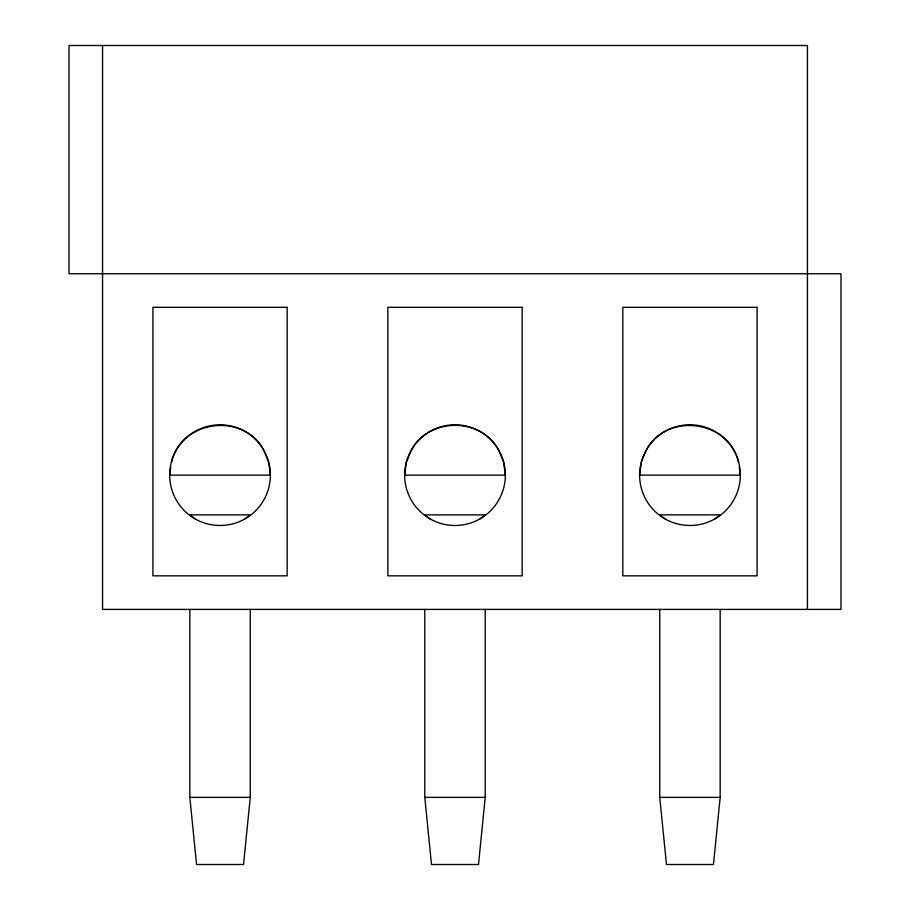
<?xml version="1.0" encoding="UTF-8"?>
<svg xmlns="http://www.w3.org/2000/svg" width="910" height="910" viewBox="0 0 910 910"><rect width="100%" height="100%" fill="white"/><g stroke="black" fill="none" stroke-linecap="round" stroke-linejoin="round"><path stroke-width="1.36" d="M250.25 609.404L250.25 797.365L243.539 864.5L196.549 864.5L189.837 797.365L189.837 609.404M485.212 609.404L485.212 797.365L478.501 864.5L431.499 864.5L424.788 797.365L424.788 609.404M720.163 609.404L720.163 797.365L713.451 864.5L666.461 864.5L659.75 797.365L659.75 609.404M170.727 467.319L169.692 475.134L270.384 475.134L268.848 463.406M641.152 463.406L639.616 475.134L740.308 475.134L739.273 467.319M171.41 462.109C180.908 420.101 243.596 411.855 263.638 449.961M410.899 451.178L406.372 462.109L404.654 475.134L505.346 475.134L503.628 462.109L499.101 451.178M641.322 462.109L645.85 451.178M411.4 449.961C429.031 417.178 480.969 417.178 498.6 449.961M646.362 449.961C666.404 411.855 729.092 420.101 738.59 462.109M245.211 518.745L250.25 514.878L189.837 514.878L194.865 518.745A50.346 50.346 0 0 0 270.384 475.134A50.346 50.346 0 0 0 194.865 431.533A50.346 50.346 0 0 0 194.865 518.745M480.173 518.745L485.212 514.878L424.788 514.878L429.827 518.745A50.346 50.346 0 0 0 505.346 475.134A50.346 50.346 0 0 0 429.827 431.533A50.346 50.346 0 0 0 429.827 518.745M715.135 518.745L720.163 514.878L659.75 514.878L664.789 518.745A50.346 50.346 0 0 0 740.308 475.134A50.346 50.346 0 0 0 664.789 431.533A50.346 50.346 0 0 0 664.789 518.745M189.837 797.365L250.25 797.365M424.788 797.365L485.212 797.365M659.75 797.365L720.163 797.365M264.15 451.178L268.677 462.109M807.443 609.404L807.443 45.5L69.001 45.5L69.001 273.751L840.999 273.751L840.999 609.404L102.557 609.404L102.557 45.5M287.173 307.307L152.914 307.307L152.914 575.837L287.173 575.837L287.173 307.307M522.135 307.307L387.865 307.307L387.865 575.837L522.135 575.837L522.135 307.307M757.086 307.307L622.827 307.307L622.827 575.837L757.086 575.837L757.086 307.307"/></g></svg>
